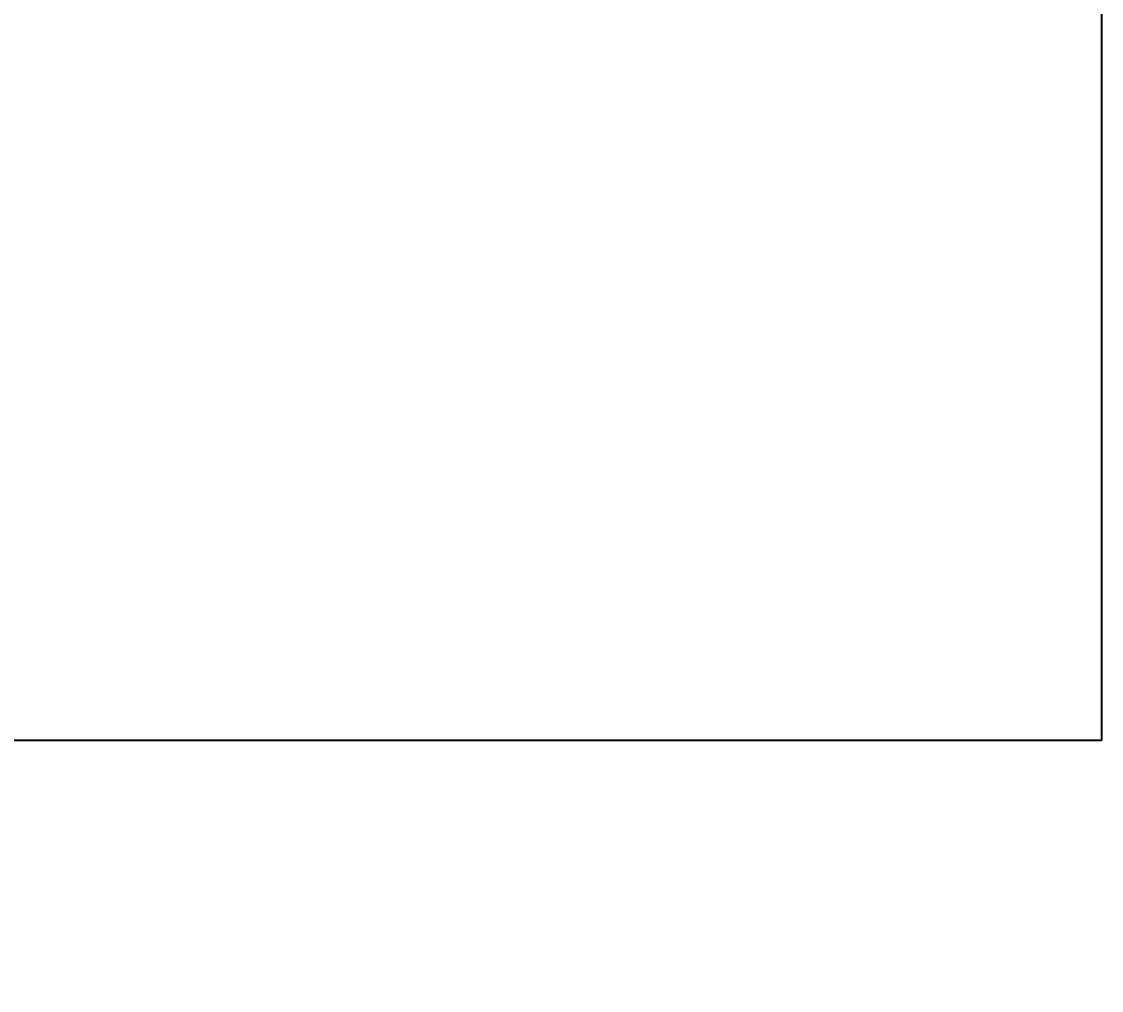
# Model space of a CAD drawing. Header units: inches. Extents: x 3186 to 109360, y -14990 to 740552.
# Drawn here: x 13167 to 15434, y -13734 to -11699 of the extents above; entities that cross this region are included whole.
import ezdxf

# ---------------------------------------------------------------- set-up
doc = ezdxf.new("R2010")
doc.units = ezdxf.units.IN
doc.header["$MEASUREMENT"] = 0
doc.styles.get("Standard").update_dxf_attribs({"font": 'txt', "bigfont": 'gbcbig.shx'})
doc.dimstyles.new('Standard-yuanban', dxfattribs={"dimtxt": 800, "dimasz": 0.18, "dimexe": 0.18, "dimexo": 0.0625, "dimgap": 0.09, "dimtad": 0, "dimtih": 1, "dimtoh": 1, "dimdec": 4, "dimlfac": 0.02, "dimzin": 0, "dimdsep": 46, "dimtxsty": 'Standard', "dimcen": 0.09, "dimadec": 0, "dimazin": 0, "dimtfac": 1, "dimtdec": 4, "dimtofl": 0, "dimtmove": 0, "dimatfit": 3, "dimfxl": 1, "dimtolj": 1, "dimtzin": 0, "dimarcsym": 0})

# ---------------------------------------------------------------- blocks, each defined once
blk = doc.blocks.new('*D104')
at = {"color": 0, "lineweight": -2, "transparency": 16777216}
for p, q in [((4934.4, -11645.8), (4934.4, -13209.3)), ((15434.4, -11645.8), (15434.4, -13209.3)), ((4934.6, -13209.1), (7851, -13209.1)), ((15434.3, -13209.1), (12517.9, -13209.1))]:
    blk.add_line(p, q, dxfattribs=at)
at = {"color": 0, "transparency": 16777216}
for points in [[(4934.6, -13209.1), (4934.6, -13209.1), (4934.4, -13209.1)], [(15434.3, -13209.1), (15434.3, -13209.1), (15434.4, -13209.1)]]:
    blk.add_solid(points, dxfattribs=at)
at = {"layer": 'Defpoints', "color": 0, "transparency": 16777216}
for p in [(4934.4, -11645.7), (15434.4, -11645.7), (15434.4, -13209.1)]:
    blk.add_point(p, dxfattribs=at)
at = {"color": 0, "transparency": 16777216, "insert": (10184.4, -13209.1), "char_height": 800, "attachment_point": 5}
blk.add_mtext('\\A1;210.0000', dxfattribs=at)

msp = doc.modelspace()

# ---------------------------------------------------------------- dimensions: what is measured, and where the dimension line sits
dim = msp.add_linear_dim(base=(15434.44132, -13209.08902), p1=(4934.44132, -11645.74637), p2=(15434.44132, -11645.74637), dimstyle='Standard-yuanban')
dim.commit()
dim.dimension.update_dxf_attribs({"geometry": '*D104', "text_midpoint": (10184.44132, -13209.08902)})

doc.saveas('drawing.dxf')
